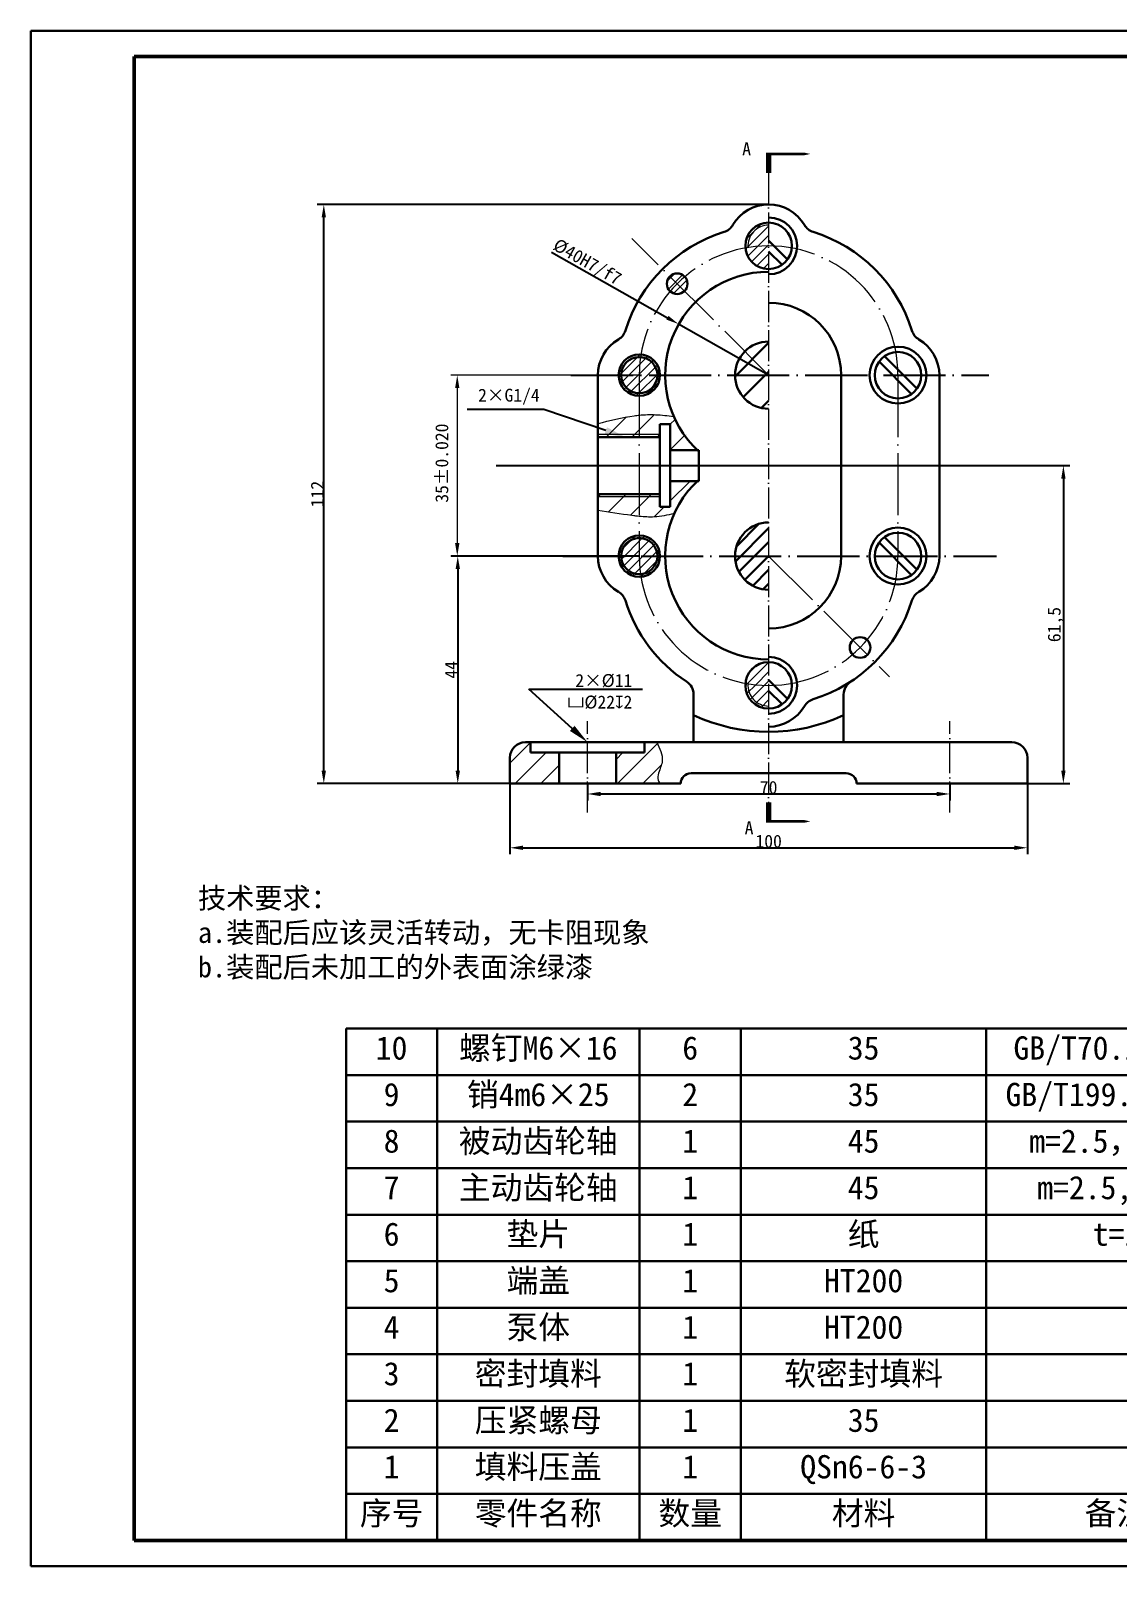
# Model space of a CAD drawing. Header units: millimetres. Extents: x 420 to 840, y 1879 to 2176.
# Drawn here: x 420.4 to 630.4, y 1878.9 to 2175.9 of the extents above; entities that cross this region are included whole.
import ezdxf

# ---------------------------------------------------------------- set-up
doc = ezdxf.new("R2010")
doc.units = ezdxf.units.MM
doc.header["$LTSCALE"] = 0.5
doc.linetypes.add('ACAD_ISO04W100', pattern=[30, 24, -3, 0, -3])
doc.layers.get('0').update_dxf_attribs({"lineweight": 30})
for name, color, linetype, lineweight in [('Def', 7, 'Continuous', 0), ('图层1', 10, 'ACAD_ISO04W100', 15), ('总内框线', 7, 'Continuous', 50), ('总外框线', 7, 'Continuous', 30), ('橙色粗', 160, 'Continuous', 30), ('黄色粗', 30, 'Continuous', 30)]:
    doc.layers.add(name, color=color, linetype=linetype, lineweight=lineweight)
doc.layers.add('尺寸线', color=6, linetype='Continuous')
doc.styles.get("Standard").update_dxf_attribs({"font": ''})
doc.styles.get('Standard').set_extended_font_data('SimSun')
doc.dimstyles.new('ISO-25', dxfattribs={"dimtxt": 2.5, "dimasz": 2.5, "dimexe": 1.25, "dimexo": 0, "dimgap": 0, "dimtad": 1, "dimtxsty": 'Standard', "dimcen": 2.5, "dimadec": 0, "dimazin": 0, "dimtfac": 1, "dimtmove": 0, "dimatfit": 3, "dimfxl": 1, "dimarcsym": 0})

# ---------------------------------------------------------------- blocks, each defined once
blk = doc.blocks.new('*D5')
at = {"layer": 'Def', "color": 0, "lineweight": -2, "ltscale": 0.5, "transparency": 16777216}
for p, q in [((537.98, 2074.31), (501.64, 2074.31)), ((502.89, 2071.81), (502.89, 2032.81)), ((512.98, 2030.31), (501.64, 2030.31))]:
    blk.add_line(p, q, dxfattribs=at)
at = {"layer": 'Def', "color": 0, "ltscale": 0.5, "transparency": 16777216}
for p in [(537.98, 2074.31), (502.89, 2030.31), (512.98, 2030.31)]:
    blk.add_point(p, dxfattribs=at)
for points in [[(502.48, 2071.81), (503.31, 2071.81), (502.89, 2074.31)], [(502.48, 2032.81), (503.31, 2032.81), (502.89, 2030.31)]]:
    blk.add_solid(points, dxfattribs=at)
at = {"layer": 'Def', "color": 0, "ltscale": 0.5, "transparency": 16777216, "insert": (501.64, 2052.31), "char_height": 2.5, "attachment_point": 5, "rotation": 90}
blk.add_mtext('44', dxfattribs=at)
blk = doc.blocks.new('*D6')
at = {"layer": 'Def', "color": 0, "lineweight": -2, "ltscale": 0.5, "transparency": 16777216}
for p, q in [((512.98, 2030.31), (512.98, 2016.64)), ((612.98, 2030.31), (612.98, 2016.64)), ((515.48, 2017.89), (610.48, 2017.89))]:
    blk.add_line(p, q, dxfattribs=at)
at = {"layer": 'Def', "color": 0, "ltscale": 0.5, "transparency": 16777216}
for p in [(512.98, 2030.31), (612.98, 2030.31), (612.98, 2017.89)]:
    blk.add_point(p, dxfattribs=at)
for points in [[(515.48, 2018.31), (515.48, 2017.48), (512.98, 2017.89)], [(610.48, 2018.31), (610.48, 2017.48), (612.98, 2017.89)]]:
    blk.add_solid(points, dxfattribs=at)
at = {"layer": 'Def', "color": 0, "ltscale": 0.5, "transparency": 16777216, "insert": (562.98, 2019.14), "char_height": 2.5, "attachment_point": 5}
blk.add_mtext('100', dxfattribs=at)
blk = doc.blocks.new('*D7')
at = {"layer": 'Def', "color": 0, "lineweight": -2, "ltscale": 0.5, "transparency": 16777216}
for p, q in [((562.98, 2142.31), (475.75, 2142.31)), ((477, 2032.81), (477, 2139.81)), ((512.98, 2030.31), (475.75, 2030.31))]:
    blk.add_line(p, q, dxfattribs=at)
at = {"layer": 'Def', "color": 0, "ltscale": 0.5, "transparency": 16777216}
for p in [(477, 2142.31), (562.98, 2142.31), (512.98, 2030.31)]:
    blk.add_point(p, dxfattribs=at)
for points in [[(476.58, 2139.81), (477.42, 2139.81), (477, 2142.31)], [(476.58, 2032.81), (477.42, 2032.81), (477, 2030.31)]]:
    blk.add_solid(points, dxfattribs=at)
at = {"layer": 'Def', "color": 0, "ltscale": 0.5, "transparency": 16777216, "insert": (475.75, 2086.31), "char_height": 2.5, "attachment_point": 5, "rotation": 90}
blk.add_mtext('112', dxfattribs=at)
blk = doc.blocks.new('*D9')
at = {"layer": 'Def', "color": 0, "lineweight": -2, "ltscale": 0.5, "transparency": 16777216}
for p, q in [((520.99, 2133.12), (543.4, 2120.41)), ((562.98, 2109.31), (545.58, 2119.17))]:
    blk.add_line(p, q, dxfattribs=at)
at = {"layer": 'Def', "color": 0, "ltscale": 0.5, "transparency": 16777216}
for p in [(545.58, 2119.17), (562.98, 2109.31)]:
    blk.add_point(p, dxfattribs=at)
blk.add_solid([(543.61, 2120.77), (543.2, 2120.05), (545.58, 2119.17)], dxfattribs=at)
at = {"layer": 'Def', "color": 0, "ltscale": 0.5, "transparency": 16777216, "insert": (527.82, 2131), "char_height": 2.5, "attachment_point": 5, "rotation": 330.442}
blk.add_mtext('%%C40H7/f7', dxfattribs=at)
blk = doc.blocks.new('*D16')
at = {"layer": 'Def', "color": 0, "lineweight": -2, "ltscale": 0.5, "transparency": 16777216}
for p, q in [((527.98, 2030.31), (527.98, 2027.05)), ((597.98, 2030.31), (597.98, 2027.05)), ((530.48, 2028.3), (595.48, 2028.3))]:
    blk.add_line(p, q, dxfattribs=at)
at = {"layer": 'Def', "color": 0, "ltscale": 0.5, "transparency": 16777216}
for p in [(527.98, 2030.31), (597.98, 2030.31), (597.98, 2028.3)]:
    blk.add_point(p, dxfattribs=at)
for points in [[(530.48, 2028.71), (530.48, 2027.88), (527.98, 2028.3)], [(595.48, 2028.71), (595.48, 2027.88), (597.98, 2028.3)]]:
    blk.add_solid(points, dxfattribs=at)
at = {"layer": 'Def', "color": 0, "ltscale": 0.5, "transparency": 16777216, "insert": (562.98, 2029.55), "char_height": 2.5, "attachment_point": 5}
blk.add_mtext('70', dxfattribs=at)
blk = doc.blocks.new('*D17')
at = {"layer": 'Def', "color": 0, "lineweight": -2, "ltscale": 0.5, "transparency": 16777216}
for p, q in [((609.53, 2091.81), (621.19, 2091.81)), ((619.94, 2089.31), (619.94, 2032.81)), ((612.98, 2030.31), (621.19, 2030.31))]:
    blk.add_line(p, q, dxfattribs=at)
at = {"layer": 'Def', "color": 0, "ltscale": 0.5, "transparency": 16777216}
for p in [(609.53, 2091.81), (612.98, 2030.31), (619.94, 2030.31)]:
    blk.add_point(p, dxfattribs=at)
for points in [[(619.53, 2089.31), (620.36, 2089.31), (619.94, 2091.81)], [(619.53, 2032.81), (620.36, 2032.81), (619.94, 2030.31)]]:
    blk.add_solid(points, dxfattribs=at)
at = {"layer": 'Def', "color": 0, "ltscale": 0.5, "transparency": 16777216, "insert": (618.48, 2061.06), "char_height": 2.5, "attachment_point": 5, "rotation": 90}
blk.add_mtext('61,5', dxfattribs=at)
blk = doc.blocks.new('*T18')
at = {"color": 0, "linetype": 'ByBlock', "lineweight": -2, "ltscale": 0.5, "transparency": 16777216}
for p, q in [((0, 0), (174.05, 0)), ((0, 0), (0, -99)), ((17.58, 0), (17.58, -99)), ((56.7, 0), (56.7, -99)), ((76.32, 0), (76.32, -99)), ((123.72, 0), (123.72, -99)), ((174.05, 0), (174.05, -99)), ((0, -9), (174.05, -9)), ((0, -18), (174.05, -18)), ((0, -27), (174.05, -27)), ((0, -36), (174.05, -36)), ((0, -45), (174.05, -45)), ((0, -54), (174.05, -54)), ((0, -63), (174.05, -63)), ((0, -72), (174.05, -72)), ((0, -81), (174.05, -81)), ((0, -90), (174.05, -90)), ((0, -99), (174.05, -99))]:
    blk.add_line(p, q, dxfattribs=at)
at = {"color": 0, "ltscale": 0.5, "transparency": 16777216, "char_height": 4.5, "attachment_point": 2}
for s, insert, width in [('10', (8.79, -1.5), 14.5783), ('螺钉M6×16', (37.14, -1.5), 36.1169), ('6', (66.51, -1.5), 16.6244), ('35', (100.02, -1.5), 44.3975), ('GB/T70.1-2000', (148.88, -1.5), 47.3288), ('9', (8.79, -10.5), 14.5783), ('销4m6×25', (37.14, -10.5), 36.1169), ('2', (66.51, -10.5), 16.6244), ('35', (100.02, -10.5), 44.3975), ('GB/T199.1-2000', (148.88, -10.5), 47.3288), ('8', (8.79, -19.5), 14.5783), ('被动齿轮轴', (37.14, -19.5), 36.1169), ('1', (66.51, -19.5), 16.6244), ('45', (100.02, -19.5), 44.3975), ('m=2.5，z=14', (148.88, -19.5), 47.3288), ('7', (8.79, -28.5), 14.5783), ('主动齿轮轴', (37.14, -28.5), 36.1169), ('1', (66.51, -28.5), 16.6244), ('45', (100.02, -28.5), 44.3975), ('m=2.5,z=14', (148.88, -28.5), 47.3288), ('6', (8.79, -37.5), 14.5783), ('垫片', (37.14, -37.5), 36.1169), ('1', (66.51, -37.5), 16.6244), ('纸', (100.02, -37.5), 44.3975), ('t=1', (148.88, -37.5), 47.3288), ('5', (8.79, -46.5), 14.5783), ('端盖', (37.14, -46.5), 36.1169), ('1', (66.51, -46.5), 16.6244), ('HT200', (100.02, -46.5), 44.3975), ('4', (8.79, -55.5), 14.5783), ('泵体', (37.14, -55.5), 36.1169), ('1', (66.51, -55.5), 16.6244), ('HT200', (100.02, -55.5), 44.3975), ('3', (8.79, -64.5), 14.5783), ('密封填料', (37.14, -64.5), 36.1169), ('1', (66.51, -64.5), 16.6244), ('软密封填料', (100.02, -64.5), 44.3975), ('2', (8.79, -73.5), 14.5783), ('压紧螺母', (37.14, -73.5), 36.1169), ('1', (66.51, -73.5), 16.6244), ('35', (100.02, -73.5), 44.3975), ('1', (8.79, -82.5), 14.5783), ('填料压盖', (37.14, -82.5), 36.1169), ('1', (66.51, -82.5), 16.6244), ('QSn6-6-3', (100.02, -82.5), 44.3975), ('序号', (8.79, -91.5), 14.5783), ('零件名称', (37.14, -91.5), 36.1169), ('数量', (66.51, -91.5), 16.6244), ('材料', (100.02, -91.5), 44.3975), ('备注', (148.88, -91.5), 47.3288)]:
    blk.add_mtext(s, dxfattribs=dict(at, insert=insert, width=width))

msp = doc.modelspace()

# ---------------------------------------------------------------- hatches: boundary and pattern name
at = {"layer": 'Def', "ltscale": 0.5}
h = msp.add_hatch(dxfattribs=at)
h.set_pattern_fill('ANSI31', color=256, scale=1.1)
edge = h.paths.add_edge_path()
edge.add_spline(control_points=[(537.976, 2101.565), (537.655, 2101.535), (534.945, 2101.23), (532.304, 2100.54), (529.976, 2099.931)], knot_values=[0, 0, 0, 0, 0.9662187, 8.1683764, 8.1683764, 8.1683764, 8.1683764], degree=3, periodic=0)
edge.add_line((529.976, 2099.931), (529.976, 2097.808))
edge.add_line((529.976, 2097.808), (537.976, 2097.808))
edge.add_line((537.976, 2097.808), (537.976, 2101.565))
edge = h.paths.add_edge_path()
edge.add_line((541.976, 2099.808), (543.976, 2099.808))
edge.add_line((543.976, 2099.808), (543.976, 2094.808))
edge.add_line((543.976, 2094.808), (549.201, 2094.808))
edge.add_arc((562.976, 2109.308), 20, 203.56449, 226.46885, ccw=False)
edge.add_spline(control_points=[(544.644, 2101.313), (543.475, 2101.46), (541.262, 2101.74), (539.025, 2101.663), (537.976, 2101.565)], knot_values=[8.1683764, 8.1683764, 8.1683764, 8.1683764, 11.6972023, 14.8529118, 14.8529118, 14.8529118, 14.8529118], degree=3, periodic=0)
edge.add_line((537.976, 2101.565), (537.976, 2097.808))
edge.add_line((537.976, 2097.808), (541.976, 2097.808))
edge.add_line((541.976, 2097.808), (541.976, 2099.808))
h.paths.add_polyline_path([(537.976, 2097.808), (529.976, 2097.808), (529.976, 2097.308), (537.976, 2097.308)])
h.paths.add_polyline_path([(541.976, 2097.808), (537.976, 2097.808), (537.976, 2097.308), (541.976, 2097.308)], flags=17)
h.paths.add_polyline_path([(537.976, 2086.308), (529.976, 2086.308), (529.976, 2085.808), (537.976, 2085.808)])
h.paths.add_polyline_path([(541.976, 2086.308), (537.976, 2086.308), (537.976, 2085.808), (541.976, 2085.808)], flags=17)
edge = h.paths.add_edge_path()
edge.add_line((541.976, 2085.808), (537.976, 2085.808))
edge.add_line((537.976, 2085.808), (537.976, 2082.044))
edge.add_spline(control_points=[(537.976, 2082.044), (538.941, 2081.946), (541.226, 2081.82), (543.472, 2082.304), (544.768, 2082.583)], knot_values=[8.0771611, 8.0771611, 8.0771611, 8.0771611, 10.9731704, 14.9263903, 14.9263903, 14.9263903, 14.9263903], degree=3, periodic=0)
edge.add_arc((562.976, 2074.308), 20, 133.53115, 155.56043, ccw=False)
edge.add_line((549.201, 2088.808), (543.976, 2088.808))
edge.add_line((543.976, 2088.808), (543.976, 2083.808))
edge.add_line((543.976, 2083.808), (541.976, 2083.808))
edge.add_line((541.976, 2083.808), (541.976, 2085.808))
edge = h.paths.add_edge_path()
edge.add_line((537.976, 2085.808), (529.976, 2085.808))
edge.add_line((529.976, 2085.808), (529.976, 2083.209))
edge.add_spline(control_points=[(529.976, 2083.209), (532.159, 2082.856), (534.81, 2082.427), (537.5, 2082.093), (537.976, 2082.044)], knot_values=[0, 0, 0, 0, 6.6486848, 8.0771611, 8.0771611, 8.0771611, 8.0771611], degree=3, periodic=0)
edge.add_line((537.976, 2082.044), (537.976, 2085.808))
edge = h.paths.add_edge_path()
edge.add_spline(control_points=[(542.07, 2030.308), (541.887, 2030.508), (541.383, 2031.069), (541.774, 2032.76), (542.904, 2035.095), (541.932, 2037.105), (541.347, 2038.308)], knot_values=[0.0153086, 0.0153086, 0.0153086, 0.0153086, 0.7925818, 2.1934832, 4.6962533, 8.4260185, 8.4260185, 8.4260185, 8.4260185], degree=3, periodic=0)
edge.add_line((541.347, 2038.308), (538.976, 2038.308))
edge.add_line((538.976, 2038.308), (538.976, 2036.308))
edge.add_line((538.976, 2036.308), (533.476, 2036.308))
edge.add_line((533.476, 2036.308), (533.476, 2030.308))
edge.add_line((533.476, 2030.308), (542.07, 2030.308))
h.paths.add_polyline_path([(522.476, 2036.308), (516.976, 2036.308), (516.976, 2038.308), (515.976, 2038.308, 0.4142136), (512.976, 2035.308), (512.976, 2030.308), (522.476, 2030.308)])
h.paths.add_polyline_path([(749.9, 2067.808), (729.9, 2067.808), (727.4, 2065.308), (683.9, 2065.308), (682.9, 2064.308), (682.9, 2061.808), (698.307, 2061.808), (706.9, 2061.808), (709.9, 2061.808), (709.9, 2058.308), (731.9, 2058.308), (731.9, 2038.308), (730.9, 2038.308, 0.4142136), (727.9, 2035.308), (727.9, 2032.308), (772.9, 2032.308), (772.9, 2035.308, 0.4142136), (769.9, 2038.308), (768.9, 2038.308), (768.9, 2040.308), (767.9, 2040.308), (767.9, 2041.308), (767.9, 2047.308), (752.9, 2047.308), (751.745, 2049.308), (752.9, 2051.308), (767.9, 2051.308), (767.9, 2054.102), (749.9, 2054.12)])
h.paths.add_polyline_path([(749.9, 2094.308), (749.9, 2102.808), (734.2, 2102.808), (730.447, 2109.308), (734.2, 2115.808), (749.9, 2115.808), (749.9, 2129.308), (767.9, 2129.308), (767.9, 2130.783), (751.9, 2130.808), (751.9, 2131.308), (750.168, 2134.308), (751.9, 2137.308), (751.9, 2137.808), (767.9, 2137.789), (767.9, 2142.308), (733.9, 2142.308, 0.4142136), (731.9, 2140.308), (731.9, 2123.808, -0.4142136), (729.9, 2121.808), (723.9, 2121.808, 0.4142136), (721.9, 2119.808), (721.9, 2098.808, 0.4142136), (723.9, 2096.808), (731.9, 2096.808), (731.9, 2090.308), (709.9, 2090.308), (709.9, 2086.808), (706.9, 2086.808), (682.9, 2086.808), (682.9, 2084.308), (683.9, 2083.308), (703.307, 2083.308), (727.4, 2083.308), (729.9, 2080.808), (747.9, 2080.808), (749.9, 2080.808)])
h.paths.add_polyline_path([(698.307, 2061.808), (682.9, 2061.808), (683.9, 2060.808), (699.307, 2060.808)])
h.paths.add_polyline_path([(706.9, 2061.808), (698.307, 2061.808), (699.307, 2060.808), (706.9, 2060.808)], flags=17)
h.paths.add_polyline_path([(706.9, 2087.808), (699.307, 2087.808), (698.307, 2086.808), (706.9, 2086.808)], flags=17)
h.paths.add_polyline_path([(699.307, 2087.808), (683.9, 2087.808), (682.9, 2086.808), (698.307, 2086.808)], flags=17)
h = msp.add_hatch(dxfattribs=at)
h.set_pattern_fill('ANSI31', color=256, scale=0.4)
h.paths.add_polyline_path([(562.976, 2138.308, 0.4378694), (558.989, 2133.988, -0.0400642), (562.976, 2134.308)], flags=17)
h.paths.add_polyline_path([(562.976, 2138.308), (562.976, 2138.808, 0.4142136), (558.476, 2134.308, 0.0225343), (558.495, 2133.903, -0.0050182), (558.989, 2133.988, -0.4378694)])
h.paths.add_polyline_path([(562.976, 2134.308, 0.0400642), (558.989, 2133.988, 0.0050182), (558.495, 2133.903, 0.3880571), (562.976, 2129.808)])
h.paths.add_polyline_path([(537.976, 2078.308), (537.976, 2077.808, -0.4142136), (541.476, 2074.308), (541.976, 2074.308, 0.4142136)])
h.paths.add_polyline_path([(537.976, 2078.308, 0.4142136), (533.976, 2074.308), (534.476, 2074.308, -0.4142136), (537.976, 2077.808)])
h.paths.add_polyline_path([(534.476, 2074.308), (533.976, 2074.308, 0.4378694), (538.296, 2070.321, -0.0050142), (538.221, 2070.817, -0.4348849)])
h.paths.add_polyline_path([(541.976, 2074.308), (541.476, 2074.308, -0.39384), (538.221, 2070.817, 0.0050142), (538.296, 2070.321, 0.3909469)])
h.paths.add_polyline_path([(538.221, 2112.8, -0.0050142), (538.296, 2113.296, 0.4378694), (533.976, 2109.308), (534.476, 2109.308, -0.4348849)])
h.paths.add_polyline_path([(538.296, 2113.296, 0.0050142), (538.221, 2112.8, -0.39384), (541.476, 2109.308), (541.976, 2109.308, 0.3909469)])
h.paths.add_polyline_path([(534.476, 2109.308), (533.976, 2109.308, 0.4142136), (537.976, 2105.308), (537.976, 2105.808, -0.4142136)])
h.paths.add_polyline_path([(541.976, 2109.308), (541.476, 2109.308, -0.4142136), (537.976, 2105.808), (537.976, 2105.308, 0.4142136)])
h.paths.add_polyline_path([(541.476, 2109.308), (537.976, 2109.308), (537.976, 2105.808, 0.4142136)], flags=16)
h.paths.add_polyline_path([(547.299, 2126.986, 0.1885342), (546.768, 2128.343, 0.020008), (545.299, 2126.986), (546.713, 2125.572, 0.1989124)])
h.paths.add_polyline_path([(545.299, 2126.986, 0.020008), (543.942, 2125.516, 0.4025427), (546.713, 2125.572)])
h.paths.add_polyline_path([(543.884, 2128.4, 0.1989124), (543.299, 2126.986, 0.2093319), (543.942, 2125.516, -0.020008), (545.299, 2126.986)])
h.paths.add_polyline_path([(546.768, 2128.343, 0.4259816), (543.884, 2128.4), (545.299, 2126.986, -0.020008)])
h.paths.add_polyline_path([(538.221, 2112.8, 0.035043), (537.976, 2109.308), (541.476, 2109.308, 0.39384)])
h.paths.add_polyline_path([(538.221, 2112.8, 0.4348849), (534.476, 2109.308), (537.976, 2109.308, -0.035043)], flags=17)
h.paths.add_polyline_path([(537.976, 2109.308), (534.476, 2109.308, 0.4142136), (537.976, 2105.808)], flags=17)
h.paths.add_polyline_path([(541.476, 2109.308), (537.976, 2109.308), (537.976, 2105.808, 0.4142136)], flags=17)
h.paths.add_polyline_path([(534.476, 2074.308, 1), (541.476, 2074.308, 1)])
h.paths.add_polyline_path([(562.976, 2053.808, 0.3880571), (558.495, 2049.713, 0.0450915), (562.976, 2049.308)])
h.paths.add_polyline_path([(562.976, 2049.308, -0.0400642), (558.989, 2049.628, 0.4378694), (562.976, 2045.308)], flags=17)
h.paths.add_polyline_path([(558.989, 2049.628, -0.0050182), (558.495, 2049.713, 0.0225343), (558.476, 2049.308, 0.4142136), (562.976, 2044.808), (562.976, 2045.308, -0.4378694)])
h = msp.add_hatch(dxfattribs=at)
h.set_pattern_fill('ANSI31', color=256, scale=0.4)
h.paths.add_polyline_path([(541.476, 2109.308), (537.976, 2109.308), (537.976, 2105.808, 0.4142136)])
at = {"layer": '橙色粗', "ltscale": 0.5}
h = msp.add_hatch(dxfattribs=at)
h.set_pattern_fill('ANSI31', color=256, scale=1.25)
h.set_pattern_definition([(45, (560.895, 2113.4876), (-2.80633, 2.80633), [])])
h.paths.add_polyline_path([(562.976, 2115.808, 0.1989124), (558.38, 2113.905), (562.976, 2109.308)])
h.paths.add_polyline_path([(558.38, 2113.905, 0.1989124), (556.476, 2109.308), (562.976, 2109.308)])
h.paths.add_polyline_path([(562.976, 2109.308), (556.476, 2109.308, 0.4142136), (562.976, 2102.808)])
edge = h.paths.add_edge_path()
edge.add_spline(control_points=[(767.9, 2097.276), (766.183, 2096.975), (761.718, 2096.192), (755.71, 2098.343), (751.44, 2097.384), (749.9, 2097.038)], knot_values=[0, 0, 0, 0, 5.1788021, 13.4693634, 18.1478798, 18.1478798, 18.1478798, 18.1478798], degree=3, periodic=0)
edge.add_line((749.9, 2097.038), (749.9, 2094.933))
edge.add_line((749.9, 2094.933), (767.9, 2094.933))
edge.add_line((767.9, 2094.933), (767.9, 2097.276))
at = {"layer": '黄色粗', "ltscale": 0.5}
h = msp.add_hatch(dxfattribs=at)
h.set_pattern_fill('ANSI31', color=256, scale=0.6)
h.set_pattern_definition([(45, (560.3964, 2077.1305), (-1.347038, 1.347038), [])])
h.paths.add_polyline_path([(562.976, 2080.808, 0.4142136), (556.476, 2074.308), (562.976, 2074.308)])
h.paths.add_polyline_path([(562.976, 2074.308), (556.476, 2074.308, 0.4142136), (562.976, 2067.808)])
edge = h.paths.add_edge_path()
edge.add_line((749.9, 2088.683), (749.9, 2086.341))
edge.add_spline(control_points=[(749.9, 2086.341), (751.617, 2086.642), (756.082, 2087.425), (762.09, 2085.274), (766.36, 2086.233), (767.9, 2086.579)], knot_values=[0, 0, 0, 0, 5.1788021, 13.4693634, 18.1478798, 18.1478798, 18.1478798, 18.1478798], degree=3, periodic=0)
edge.add_line((767.9, 2086.579), (767.9, 2088.683))
edge.add_line((767.9, 2088.683), (749.9, 2088.683))

# ---------------------------------------------------------------- linework, layer by layer
at = {"ltscale": 0.5}
for p, q in [((562.976, 2135.369), (566.644, 2131.701)), ((562.976, 2133.248), (565.583, 2130.641)), ((584.308, 2111.916), (590.583, 2105.641)), ((585.369, 2112.976), (591.644, 2106.701)), ((541.976, 2099.808), (541.976, 2083.808)), ((541.976, 2099.808), (543.976, 2099.808)), ((543.976, 2094.808), (543.976, 2099.808)), ((541.976, 2097.308), (529.976, 2097.308)), ((549.476, 2094.808), (543.976, 2094.808)), ((543.976, 2083.808), (543.976, 2094.808)), ((549.476, 2091.808), (549.476, 2094.808)), ((549.476, 2091.808), (549.476, 2088.808)), ((549.476, 2088.808), (543.976, 2088.808)), ((529.976, 2086.308), (541.976, 2086.308)), ((541.976, 2083.808), (543.976, 2083.808)), ((584.308, 2076.916), (590.583, 2070.641)), ((585.369, 2077.976), (591.644, 2071.701)), ((562.976, 2050.369), (566.644, 2046.701)), ((548.476, 2047.518), (548.476, 2038.308)), ((562.976, 2048.248), (565.583, 2045.641)), ((577.476, 2047.518), (577.476, 2038.308)), ((516.976, 2038.308), (516.976, 2036.308)), ((538.976, 2038.308), (538.976, 2036.308)), ((512.976, 2035.308), (512.976, 2030.308)), ((522.476, 2036.308), (522.476, 2030.308)), ((533.476, 2036.308), (533.476, 2030.308)), ((612.976, 2035.308), (612.976, 2030.308)), ((545.976, 2030.308), (545.976, 2030.308)), ((579.976, 2030.308), (579.976, 2030.308))]:
    msp.add_line(p, q, dxfattribs=at)
at = {"lineweight": 30}
for p, q in [((529.976, 2109.308), (529.976, 2074.308)), ((576.976, 2109.308), (576.976, 2074.308)), ((595.976, 2109.308), (595.976, 2074.308))]:
    msp.add_line(p, q, dxfattribs=at)
for p, q in [((515.976, 2038.308), (609.976, 2038.308)), ((516.976, 2036.308), (538.976, 2036.308)), ((547.976, 2032.308), (577.976, 2032.308)), ((512.976, 2030.308), (545.976, 2030.308)), ((579.976, 2030.308), (612.976, 2030.308))]:
    msp.add_line(p, q)
at = {"ltscale": 0.5}
for points in [[(562.976, 2148.383, 1, 1, 0), (562.976, 2152.087, 0.5, 0.5, 0), (566.343, 2152.087, 2, 0, 0), (571.062, 2152.087, 0, 0, 0)], [(562.976, 2026.695, 1, 1, 0), (562.976, 2022.992, 0.5, 0.5, 0), (566.343, 2022.992, 2, 0, 0), (571.062, 2022.992, 0, 0, 0)]]:
    msp.add_lwpolyline(points, format="xyseb", dxfattribs=at)
at = {"linetype": 'ByBlock', "lineweight": -2, "ltscale": 0.5}
msp.add_lwpolyline([(531.515, 2098.596), (519.516, 2102.674)], dxfattribs=at)
at = {"ltscale": 0.5}
for centre, radius in [((562.976, 2134.308), 4.5), ((537.976, 2109.308), 4), ((587.976, 2109.308), 4.5), ((537.976, 2074.308), 4), ((587.976, 2074.308), 4.5), ((562.976, 2049.308), 4.5)]:
    msp.add_circle(centre, radius, dxfattribs=at)
for centre in [(545.299, 2126.986), (580.654, 2056.631)]:
    msp.add_circle(centre, 2)
at = {"lineweight": 30}
for centre in [(587.976, 2109.308), (587.976, 2074.308)]:
    msp.add_circle(centre, 5.5, dxfattribs=at)
for centre, radius, start, end in [((562.976, 2134.308), 8, 90, 149.63847), ((562.976, 2134.308), 8, 30.36153, 90), ((562.976, 2134.308), 5.5, 270, 90), ((562.976, 2109.308), 29, 107.25385, 162.74615), ((553.485, 2139.868), 3, 287.25385, 329.63847), ((572.468, 2139.868), 3, 210.36153, 252.74615), ((562.976, 2109.308), 29, 17.25385, 72.74615), ((562.976, 2109.308), 14, 0, 90), ((532.416, 2118.8), 3, 300.36153, 342.74615), ((593.536, 2118.8), 3, 197.25385, 239.63847), ((537.976, 2109.308), 8, 120.36153, 180), ((587.976, 2109.308), 8, 0, 59.63847), ((537.976, 2074.308), 8, 180, 239.63847), ((562.976, 2074.308), 14, 270, 0), ((587.976, 2074.308), 8, 300.36153, 0), ((532.416, 2064.817), 3, 17.25385, 59.63847), ((593.536, 2064.817), 3, 120.36153, 162.74615), ((562.976, 2074.308), 29, 197.25385, 236.84711), ((562.976, 2074.308), 29, 287.25385, 342.74615), ((562.976, 2049.308), 5.5, 270, 90), ((545.476, 2047.518), 3, 0, 56.84711), ((580.476, 2047.518), 3, 123.15289, 180), ((572.468, 2043.748), 3, 107.25385, 149.63847), ((562.976, 2049.308), 8, 270, 329.63847)]:
    msp.add_arc(centre, radius, start, end, dxfattribs=at)
at = {"ltscale": 0.5}
for centre, radius, start, end in [((562.976, 2109.308), 20, 90, 227.54585), ((562.976, 2074.308), 20, 132.45415, 270), ((562.976, 2074.308), 34, 244.75622, 295.24378), ((609.976, 2035.308), 3, 0, 90), ((577.976, 2030.308), 2, 0, 90)]:
    msp.add_arc(centre, radius, start, end, dxfattribs=at)
for centre, radius in [((515.976, 2035.308), 3), ((547.976, 2030.308), 2)]:
    msp.add_arc(centre, radius, 90, 180)
for points in [[(502.379, 2106.808), (503.213, 2106.808), (502.796, 2109.308)], [(531.73, 2099.227), (535.303, 2097.308), (531.301, 2097.964)]]:
    msp.add_solid(points, dxfattribs=at)
at = {"layer": 'Def', "ltscale": 0.5}
for p, q in [((537.976, 2109.308), (501.546, 2109.308)), ((502.796, 2106.808), (502.796, 2076.808)), ((541.976, 2097.808), (529.976, 2097.808)), ((529.976, 2085.808), (541.976, 2085.808)), ((537.976, 2074.308), (501.546, 2074.308))]:
    msp.add_line(p, q, dxfattribs=at)
at = {"layer": 'Def', "linetype": 'ByBlock', "lineweight": -2, "ltscale": 0.5}
for p, q in [((519.516, 2102.674), (504.717, 2102.674)), ((516.613, 2048.58), (538.617, 2048.58))]:
    msp.add_line(p, q, dxfattribs=at)
at = {"layer": 'Def', "lineweight": -3}
msp.add_line((510.315, 2091.808), (609.534, 2091.808), dxfattribs=at)
at = {"layer": 'Def', "linetype": 'ByBlock', "lineweight": -2, "ltscale": 0.5}
msp.add_lwpolyline([(525.009, 2040.991), (516.613, 2048.58)], dxfattribs=at)
at = {"layer": 'Def', "lineweight": 30}
for centre in [(537.976, 2109.308), (537.976, 2074.308)]:
    msp.add_circle(centre, 3.5, dxfattribs=at)
at = {"layer": 'Def', "ltscale": 0.5}
for centre, start, end in [((562.976, 2134.308), 90, 184.58857), ((562.976, 2049.308), 175.41143, 270)]:
    msp.add_arc(centre, 4, start, end, dxfattribs=at)
for points in [[(529.976, 2099.931), (537.015, 2101.457), (541.132, 2101.656), (544.644, 2101.313)], [(529.976, 2083.209), (536.55, 2082.214), (540.866, 2081.948), (544.768, 2082.583)]]:
    msp.add_spline(points, degree=3, dxfattribs=at)
for points, knots in [([(529.976, 2099.931), (532.304, 2100.54), (534.945, 2101.23), (537.655, 2101.535), (537.976, 2101.565)], [0, 0, 0, 0, 7.2021577, 8.1683764, 8.1683764, 8.1683764, 8.1683764]), ([(537.976, 2101.565), (539.025, 2101.663), (541.262, 2101.74), (543.475, 2101.46), (544.644, 2101.313)], [8.1683764, 8.1683764, 8.1683764, 8.1683764, 11.3240858, 14.8529118, 14.8529118, 14.8529118, 14.8529118]), ([(529.976, 2083.209), (532.159, 2082.856), (534.81, 2082.427), (537.5, 2082.093), (537.976, 2082.044)], [0, 0, 0, 0, 6.6486848, 8.0771611, 8.0771611, 8.0771611, 8.0771611]), ([(537.976, 2082.044), (538.941, 2081.946), (541.226, 2081.82), (543.472, 2082.304), (544.768, 2082.583)], [8.0771611, 8.0771611, 8.0771611, 8.0771611, 10.9731704, 14.9263903, 14.9263903, 14.9263903, 14.9263903]), ([(541.347, 2038.308), (541.932, 2037.105), (542.904, 2035.095), (541.774, 2032.76), (541.383, 2031.069), (541.887, 2030.508), (542.07, 2030.308)], [0.0153086, 0.0153086, 0.0153086, 0.0153086, 3.7450739, 6.2478439, 7.6487453, 8.4260185, 8.4260185, 8.4260185, 8.4260185]), ([(541.347, 2038.308), (541.932, 2037.105), (542.904, 2035.095), (541.774, 2032.76), (541.383, 2031.069), (541.887, 2030.508), (542.07, 2030.308)], [0.0153086, 0.0153086, 0.0153086, 0.0153086, 3.7450739, 6.2478439, 7.6487453, 8.4260185, 8.4260185, 8.4260185, 8.4260185])]:
    msp.add_open_spline(points, degree=3, knots=knots, dxfattribs=at)
for points in [[(502.379, 2076.808), (503.213, 2076.808), (502.796, 2074.308)], [(525.456, 2041.485), (527.976, 2038.308), (524.562, 2040.496)]]:
    msp.add_solid(points, dxfattribs=at)
at = {"layer": '图层1', "ltscale": 0.5}
for p, q in [((562.976, 2148.383), (562.976, 2026.695)), ((527.976, 2024.7), (527.976, 2042.366)), ((597.976, 2024.7), (597.976, 2042.366)), ((527.976, 2027.674), (527.976, 2027.674))]:
    msp.add_line(p, q, dxfattribs=at)
at = {"layer": '图层1'}
for p, q in [((562.976, 2109.308), (536.522, 2135.762)), ((562.976, 2074.308), (586.315, 2050.97))]:
    msp.add_line(p, q, dxfattribs=at)
at = {"layer": '图层1', "lineweight": -3}
for p, q in [((524.765, 2109.308), (605.532, 2109.308)), ((523.215, 2074.308), (607.017, 2074.308))]:
    msp.add_line(p, q, dxfattribs=at)
at = {"layer": '图层1', "lineweight": 15}
for p, q in [((537.976, 2109.308), (537.976, 2074.308)), ((587.976, 2109.308), (587.976, 2074.308))]:
    msp.add_line(p, q, dxfattribs=at)
at = {"layer": '图层1'}
for centre, start, end in [((562.976, 2109.308), 90, 180), ((562.976, 2109.308), 0, 90), ((562.976, 2074.308), 180, 270), ((562.976, 2074.308), 270, 0)]:
    msp.add_arc(centre, 25, start, end, dxfattribs=at)
at = {"layer": '尺寸线'}
msp.add_lwpolyline([(420.358, 1878.923), (420.358, 1878.923), (420.358, 1878.923), (420.358, 1878.923)], close=True, dxfattribs=at)
at = {"layer": '总内框线'}
for p, q in [((440.358, 1883.923), (440.358, 2170.923)), ((440.358, 2170.923), (835.358, 2170.923)), ((830.358, 1883.923), (440.358, 1883.923))]:
    msp.add_line(p, q, dxfattribs=at)
at = {"layer": '总外框线'}
for p, q in [((840.358, 2175.923), (420.358, 2175.923)), ((420.358, 2175.923), (420.358, 1878.923)), ((420.358, 1878.923), (840.358, 1878.923))]:
    msp.add_line(p, q, dxfattribs=at)
at = {"layer": '橙色粗', "ltscale": 0.5}
msp.add_arc((562.976, 2109.308), 6.5, 90, 270, dxfattribs=at)
at = {"layer": '黄色粗', "ltscale": 0.5}
msp.add_arc((562.976, 2074.308), 6.5, 90, 270, dxfattribs=at)

# ---------------------------------------------------------------- block references
msp.add_blockref('*T18', (481.312, 1982.923))

# ---------------------------------------------------------------- texts
at = {"ltscale": 0.5, "attachment_point": 1}
for s, width, insert, char_height in [('A', 10.86136, (557.866, 2154.325), 2.5), ('A', 6.71014, (558.347, 2022.996), 2.5), ('技术要求：\\Pa.装配后应该灵活转动，无卡阻现象\\Pb.装配后未加工的外表面涂绿漆', 99.11705, (452.677, 2010.167), 4)]:
    msp.add_mtext_dynamic_manual_height_columns(s, width=width, gutter_width=12.5, heights=[0], dxfattribs=dict(at, insert=insert, char_height=char_height))
at = {"layer": 'Def', "ltscale": 0.5, "char_height": 2.5, "attachment_point": 3}
for s, insert in [('2×G1/4', (518.73, 2106.684)), ('2×%%C11\\P{\\Fgdt|c134;v}%%C22{\\Fgdt|c134;x}2', (536.633, 2051.497))]:
    msp.add_mtext(s, dxfattribs=dict(at, insert=insert))
at = {"layer": 'Def', "ltscale": 0.5, "insert": (499.824, 2092.289), "char_height": 2.5, "width": 13.03159, "attachment_point": 5, "rotation": 90}
msp.add_mtext('35%%P0.020', dxfattribs=at)

# ---------------------------------------------------------------- dimensions: what is measured, and where the dimension line sits
at = {"layer": 'Def', "ltscale": 0.5}
for base, p1, p2, picture, middle in [((476.999, 2142.308), (512.976, 2030.308), (562.976, 2142.308), '*D7', (475.749, 2086.308)), ((619.942, 2030.308), (609.534, 2091.808), (612.976, 2030.308), '*D17', (618.483, 2061.058)), ((502.894, 2030.308), (537.976, 2074.308), (512.976, 2030.308), '*D5', (501.644, 2052.308))]:
    dim = msp.add_linear_dim(base=base, p1=p1, p2=p2, angle=90, dimstyle='ISO-25', dxfattribs=at)
    dim.commit()
    dim.dimension.update_dxf_attribs({"geometry": picture, "text_midpoint": middle})
dim = msp.add_radius_dim(center=(562.976, 2109.308), mpoint=(545.579, 2119.174), text='%%C40H7/f7', dimstyle='ISO-25', dxfattribs=at)
dim.commit()
dim.dimension.update_dxf_attribs({"geometry": '*D9', "text_midpoint": (527.07, 2129.671), "dimtype": 164})
dim = msp.add_linear_dim(base=(612.976, 2017.892), p1=(512.976, 2030.308), p2=(612.976, 2030.308), dimstyle='ISO-25', dxfattribs=at)
dim.commit()
dim.dimension.update_dxf_attribs({"geometry": '*D6', "text_midpoint": (562.976, 2019.142)})
dim = msp.add_linear_dim(base=(597.976, 2028.298), p1=(527.976, 2030.308), p2=(597.976, 2030.308), dimstyle='ISO-25', dxfattribs=at)
dim.commit()
dim.dimension.update_dxf_attribs({"geometry": '*D16', "text_midpoint": (562.976, 2028.298), "dimtype": 160})

doc.saveas('drawing.dxf')
